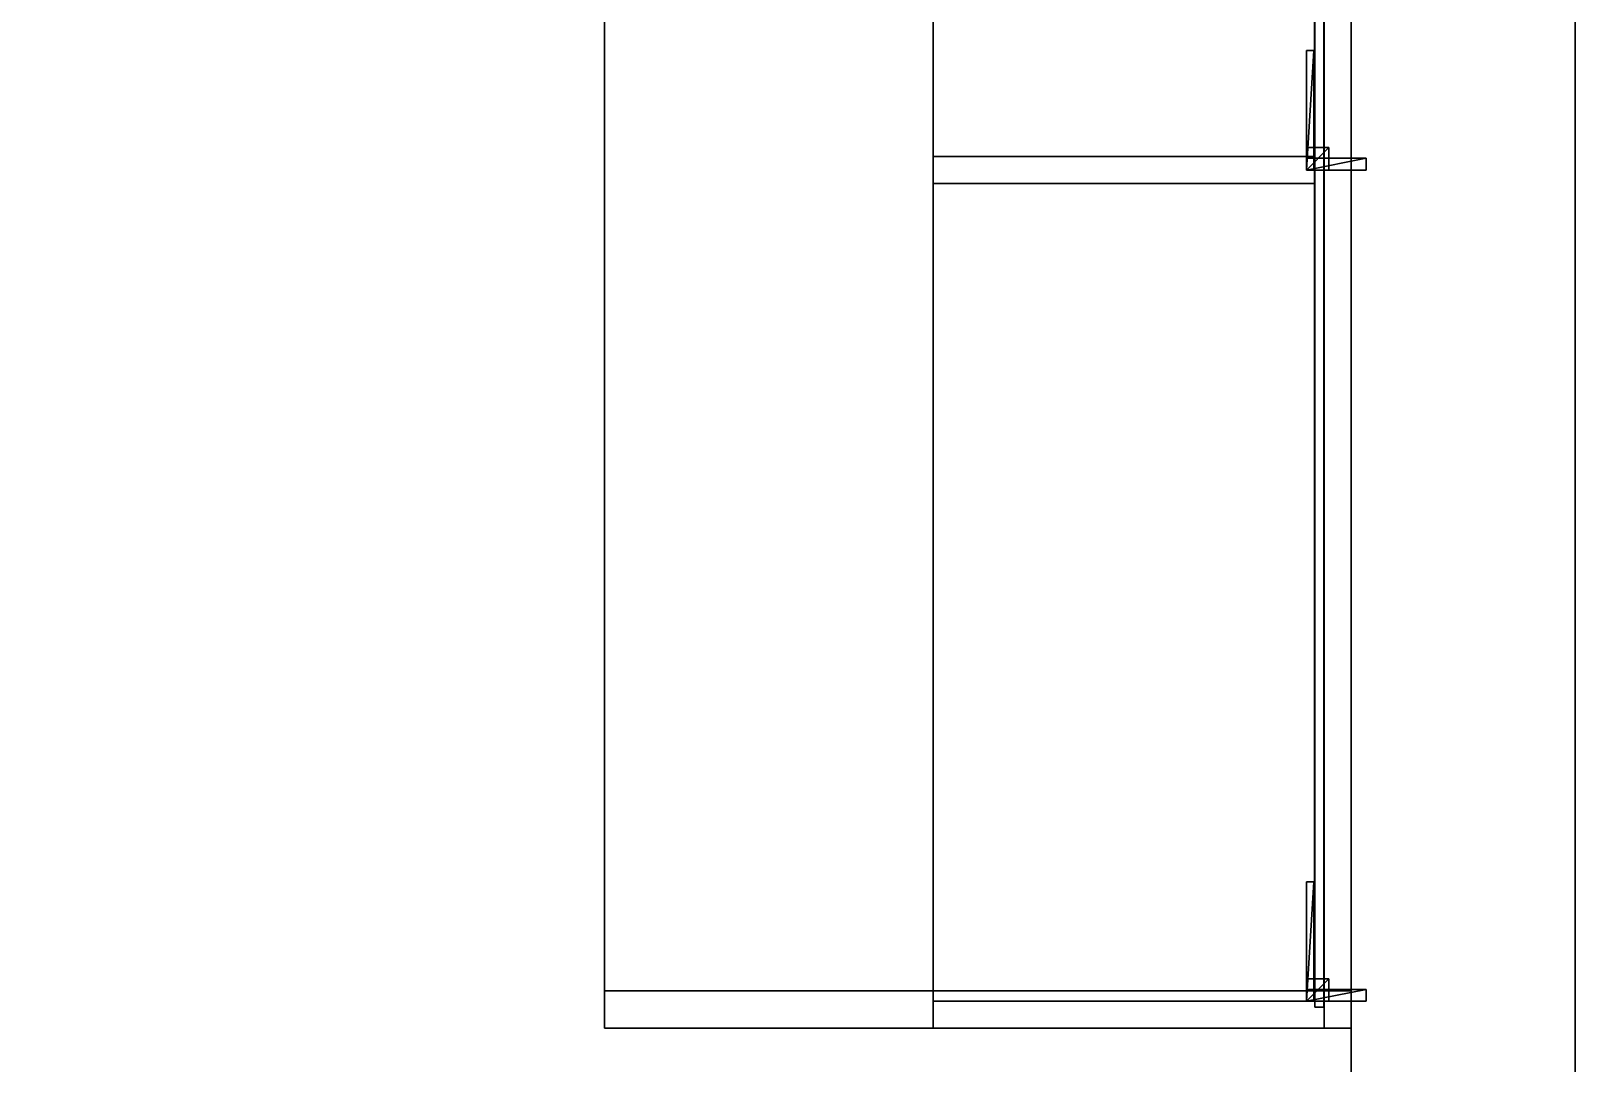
# Model space of a CAD drawing. Extents: x 0 to 2775, y -2341 to 0.
# Drawn here: x 1741 to 2775, y -1323 to -632 of the extents above; entities that cross this region are included whole.
import ezdxf

# ---------------------------------------------------------------- set-up
doc = ezdxf.new("R2010")
doc.units = 0
for name, color, linetype in [('LAYER0', 7, 'CONTINUOUS'), ('LAYER1', 7, 'CONTINUOUS'), ('LAYER381', 253, 'CONTINUOUS'), ('LAYER382', 253, 'CONTINUOUS'), ('LAYER384', 253, 'CONTINUOUS'), ('LAYER385', 253, 'CONTINUOUS'), ('LAYER386', 253, 'CONTINUOUS'), ('LAYER388', 253, 'CONTINUOUS'), ('LAYER397', 2, 'CONTINUOUS'), ('LAYER398', 37, 'CONTINUOUS'), ('LAYER399', 253, 'CONTINUOUS'), ('LAYER400', 253, 'CONTINUOUS'), ('LAYER401', 253, 'CONTINUOUS'), ('LAYER402', 253, 'CONTINUOUS'), ('LAYER403', 253, 'CONTINUOUS'), ('LAYER404', 253, 'CONTINUOUS'), ('LAYER405', 2, 'CONTINUOUS'), ('LAYER406', 37, 'CONTINUOUS'), ('LAYER407', 253, 'CONTINUOUS'), ('LAYER408', 253, 'CONTINUOUS'), ('LAYER409', 253, 'CONTINUOUS'), ('LAYER410', 253, 'CONTINUOUS'), ('LAYER411', 253, 'CONTINUOUS'), ('LAYER412', 253, 'CONTINUOUS'), ('LAYER413', 253, 'CONTINUOUS'), ('LAYER414', 253, 'CONTINUOUS'), ('LAYER415', 253, 'CONTINUOUS'), ('LAYER416', 253, 'CONTINUOUS'), ('LAYER417', 253, 'CONTINUOUS'), ('LAYER418', 253, 'CONTINUOUS')]:
    doc.layers.add(name, color=color, linetype=linetype)

msp = doc.modelspace()

# ---------------------------------------------------------------- linework, layer by layer
at = {"layer": 'LAYER0', "invisible_edges": 1}
for points in [[(2775, 0), (18, -2341), (18, 0), (2775, 0)], [(18, -2341), (2775, 0), (2775, -2341), (18, -2341)], [(2775, -2341, 5), (18, 0, 5), (18, -2341, 5), (2775, -2341, 5)], [(18, 0, 5), (2775, -2341, 5), (2775, 0, 5), (18, 0, 5)], [(2775, 0), (2775, -2341, 5), (2775, -2341), (2775, 0)], [(2775, -2341, 5), (2775, 0), (2775, 0, 5), (2775, -2341, 5)]]:
    msp.add_3dface(points, dxfattribs=at)
at = {"layer": 'LAYER1'}
for points, invisible_edges in [([(2775, -2341, 5), (2625, -2191, 5), (2775, 0, 5), (2775, -2341, 5)], 3), ([(2625, -150, 5), (2775, 0, 5), (2625, -2191, 5), (2625, -150, 5)], 3), ([(2775, 0, 2664), (2625, -150, 2664), (2775, -2341, 2664), (2775, 0, 2664)], 3), ([(2775, 0, 5), (2775, -2341, 2664), (2775, -2341, 5), (2775, 0, 5)], 1), ([(2775, -2341, 2664), (2775, 0, 5), (2775, 0, 2664), (2775, -2341, 2664)], 1), ([(2625, -150, 2664), (2625, -2191, 5), (2625, -2191, 2664), (2625, -150, 2664)], 1), ([(2625, -2191, 5), (2625, -150, 2664), (2625, -150, 5), (2625, -2191, 5)], 1), ([(2625, -2191, 2664), (2775, -2341, 2664), (2625, -150, 2664), (2625, -2191, 2664)], 3)]:
    msp.add_3dface(points, dxfattribs=dict(at, invisible_edges=invisible_edges))
at = {"layer": 'LAYER381', "invisible_edges": 1}
for points in [[(2625, -1300, 755), (2125, -150, 755), (2625, -150, 755), (2625, -1300, 755)], [(2125, -150, 755), (2625, -1300, 755), (2125, -1300, 755), (2125, -150, 755)], [(2125, -1300, 780), (2125, -150, 755), (2125, -1300, 755), (2125, -1300, 780)], [(2125, -150, 755), (2125, -1300, 780), (2125, -150, 780), (2125, -150, 755)], [(2125, -1300, 780), (2625, -150, 780), (2125, -150, 780), (2125, -1300, 780)], [(2625, -150, 780), (2125, -1300, 780), (2625, -1300, 780), (2625, -150, 780)], [(2625, -150, 780), (2625, -1300, 755), (2625, -150, 755), (2625, -150, 780)], [(2625, -1300, 755), (2625, -150, 780), (2625, -1300, 780), (2625, -1300, 755)], [(2625, -1300, 755), (2125, -1300, 780), (2125, -1300, 755), (2625, -1300, 755)], [(2125, -1300, 780), (2625, -1300, 755), (2625, -1300, 780), (2125, -1300, 780)]]:
    msp.add_3dface(points, dxfattribs=at)
at = {"layer": 'LAYER382', "invisible_edges": 1}
for points in [[(2625, -1275, 5), (2125, -1300, 5), (2125, -1275, 5), (2625, -1275, 5)], [(2125, -1300, 5), (2625, -1275, 5), (2625, -1300, 5), (2125, -1300, 5)], [(2125, -1275, 755), (2125, -1300, 5), (2125, -1300, 755), (2125, -1275, 755)], [(2125, -1300, 5), (2125, -1275, 755), (2125, -1275, 5), (2125, -1300, 5)], [(2625, -1300, 755), (2125, -1275, 755), (2125, -1300, 755), (2625, -1300, 755)], [(2125, -1275, 755), (2625, -1300, 755), (2625, -1275, 755), (2125, -1275, 755)], [(2125, -1275, 755), (2625, -1275, 5), (2125, -1275, 5), (2125, -1275, 755)], [(2625, -1275, 5), (2125, -1275, 755), (2625, -1275, 755), (2625, -1275, 5)], [(2625, -1275, 5), (2625, -1300, 755), (2625, -1300, 5), (2625, -1275, 5)], [(2625, -1300, 755), (2625, -1275, 5), (2625, -1275, 755), (2625, -1300, 755)], [(2625, -1300, 755), (2125, -1300, 5), (2625, -1300, 5), (2625, -1300, 755)], [(2125, -1300, 5), (2625, -1300, 755), (2125, -1300, 755), (2125, -1300, 5)]]:
    msp.add_3dface(points, dxfattribs=at)
at = {"layer": 'LAYER384', "invisible_edges": 1}
for points in [[(2600.4, -168, 1941), (2345, -1282, 1941), (2600.4, -1282, 1941), (2600.4, -168, 1941)], [(2345, -1282, 1941), (2600.4, -168, 1941), (2345, -168, 1941), (2345, -1282, 1941)], [(2345, -168, 1923), (2345, -1282, 1941), (2345, -168, 1941), (2345, -168, 1923)], [(2345, -1282, 1941), (2345, -168, 1923), (2345, -1282, 1923), (2345, -1282, 1941)], [(2345, -168, 1923), (2600.4, -1282, 1923), (2345, -1282, 1923), (2345, -168, 1923)], [(2600.4, -1282, 1923), (2345, -168, 1923), (2600.4, -168, 1923), (2600.4, -1282, 1923)], [(2600.4, -1282, 1923), (2600.4, -168, 1941), (2600.4, -1282, 1941), (2600.4, -1282, 1923)], [(2600.4, -168, 1941), (2600.4, -1282, 1923), (2600.4, -168, 1923), (2600.4, -168, 1941)], [(2600.4, -1282, 1923), (2345, -1282, 1941), (2345, -1282, 1923), (2600.4, -1282, 1923)], [(2345, -1282, 1941), (2600.4, -1282, 1923), (2600.4, -1282, 1941), (2345, -1282, 1941)]]:
    msp.add_3dface(points, dxfattribs=at)
at = {"layer": 'LAYER385', "invisible_edges": 1}
for points in [[(2600.4, -716, 1624), (2345, -734, 1624), (2345, -716, 1624), (2600.4, -716, 1624)], [(2345, -734, 1624), (2600.4, -716, 1624), (2600.4, -734, 1624), (2345, -734, 1624)], [(2345, -716, 1923), (2345, -734, 1624), (2345, -734, 1923), (2345, -716, 1923)], [(2345, -734, 1624), (2345, -716, 1923), (2345, -716, 1624), (2345, -734, 1624)], [(2600.4, -734, 1923), (2345, -716, 1923), (2345, -734, 1923), (2600.4, -734, 1923)], [(2345, -716, 1923), (2600.4, -734, 1923), (2600.4, -716, 1923), (2345, -716, 1923)], [(2345, -716, 1923), (2600.4, -716, 1624), (2345, -716, 1624), (2345, -716, 1923)], [(2600.4, -716, 1624), (2345, -716, 1923), (2600.4, -716, 1923), (2600.4, -716, 1624)], [(2600.4, -716, 1624), (2600.4, -734, 1923), (2600.4, -734, 1624), (2600.4, -716, 1624)], [(2600.4, -734, 1923), (2600.4, -716, 1624), (2600.4, -716, 1923), (2600.4, -734, 1923)], [(2600.4, -734, 1923), (2345, -734, 1624), (2600.4, -734, 1624), (2600.4, -734, 1923)], [(2345, -734, 1624), (2600.4, -734, 1923), (2345, -734, 1923), (2345, -734, 1624)]]:
    msp.add_3dface(points, dxfattribs=at)
at = {"layer": 'LAYER386', "invisible_edges": 1}
for points in [[(2600.4, -716, 1941), (2345, -734, 1941), (2345, -716, 1941), (2600.4, -716, 1941)], [(2345, -734, 1941), (2600.4, -716, 1941), (2600.4, -734, 1941), (2345, -734, 1941)], [(2345, -716, 2240), (2345, -734, 1941), (2345, -734, 2240), (2345, -716, 2240)], [(2345, -734, 1941), (2345, -716, 2240), (2345, -716, 1941), (2345, -734, 1941)], [(2600.4, -734, 2240), (2345, -716, 2240), (2345, -734, 2240), (2600.4, -734, 2240)], [(2345, -716, 2240), (2600.4, -734, 2240), (2600.4, -716, 2240), (2345, -716, 2240)], [(2345, -716, 2240), (2600.4, -716, 1941), (2345, -716, 1941), (2345, -716, 2240)], [(2600.4, -716, 1941), (2345, -716, 2240), (2600.4, -716, 2240), (2600.4, -716, 1941)], [(2600.4, -716, 1941), (2600.4, -734, 2240), (2600.4, -734, 1941), (2600.4, -716, 1941)], [(2600.4, -734, 2240), (2600.4, -716, 1941), (2600.4, -716, 2240), (2600.4, -734, 2240)], [(2600.4, -734, 2240), (2345, -734, 1941), (2600.4, -734, 1941), (2600.4, -734, 2240)], [(2345, -734, 1941), (2600.4, -734, 2240), (2345, -734, 2240), (2345, -734, 1941)]]:
    msp.add_3dface(points, dxfattribs=at)
at = {"layer": 'LAYER388', "invisible_edges": 1}
for points in [[(2625, -1282, 1605), (2345, -1282, 2259), (2625, -1282, 2259), (2625, -1282, 1605)], [(2345, -1282, 2259), (2625, -1282, 1605), (2345, -1282, 1605), (2345, -1282, 2259)], [(2625, -1282, 1605), (2345, -1300, 1605), (2345, -1282, 1605), (2625, -1282, 1605)], [(2345, -1300, 1605), (2625, -1282, 1605), (2625, -1300, 1605), (2345, -1300, 1605)], [(2345, -1300, 1605), (2345, -1282, 2259), (2345, -1282, 1605), (2345, -1300, 1605)], [(2345, -1282, 2259), (2345, -1300, 1605), (2345, -1300, 2259), (2345, -1282, 2259)], [(2625, -1300, 2259), (2345, -1282, 2259), (2345, -1300, 2259), (2625, -1300, 2259)], [(2345, -1282, 2259), (2625, -1300, 2259), (2625, -1282, 2259), (2345, -1282, 2259)], [(2625, -1300, 2259), (2625, -1282, 1605), (2625, -1282, 2259), (2625, -1300, 2259)], [(2625, -1282, 1605), (2625, -1300, 2259), (2625, -1300, 1605), (2625, -1282, 1605)], [(2345, -1300, 1605), (2625, -1300, 2259), (2345, -1300, 2259), (2345, -1300, 1605)], [(2625, -1300, 2259), (2345, -1300, 1605), (2625, -1300, 1605), (2625, -1300, 2259)]]:
    msp.add_3dface(points, dxfattribs=at)
at = {"layer": 'LAYER397'}
for points in [[(2595, -1202, 2228.5), (2600, -1202, 2205.5), (2595, -1202, 2205.5), (2595, -1202, 2228.5)], [(2600, -1202, 2228.5), (2600, -1202, 2205.5), (2595, -1202, 2228.5), (2600, -1202, 2228.5)], [(2595, -1282, 2228.5), (2600, -1202, 2228.5), (2595, -1202, 2228.5), (2595, -1282, 2228.5)], [(2600, -1282, 2228.5), (2600, -1202, 2228.5), (2595, -1282, 2228.5), (2600, -1282, 2228.5)], [(2595, -1202, 2205.5), (2595, -1282, 2228.5), (2595, -1202, 2228.5), (2595, -1202, 2205.5)], [(2595, -1282, 2205.5), (2595, -1282, 2228.5), (2595, -1202, 2205.5), (2595, -1282, 2205.5)], [(2600, -1202, 2205.5), (2595, -1282, 2205.5), (2595, -1202, 2205.5), (2600, -1202, 2205.5)], [(2600, -1282, 2205.5), (2595, -1282, 2205.5), (2600, -1202, 2205.5), (2600, -1282, 2205.5)], [(2600, -1202, 2228.5), (2600, -1282, 2205.5), (2600, -1202, 2205.5), (2600, -1202, 2228.5)], [(2600, -1282, 2228.5), (2600, -1282, 2205.5), (2600, -1202, 2228.5), (2600, -1282, 2228.5)], [(2595, -1282, 2205.5), (2600, -1282, 2228.5), (2595, -1282, 2228.5), (2595, -1282, 2205.5)], [(2600, -1282, 2205.5), (2600, -1282, 2228.5), (2595, -1282, 2205.5), (2600, -1282, 2205.5)]]:
    msp.add_3dface(points, dxfattribs=at)
at = {"layer": 'LAYER398', "invisible_edges": 1}
for points in [[(2595, -1282, 2228.5), (2595, -1202, 2205.5), (2595, -1282, 2205.5), (2595, -1282, 2228.5)], [(2595, -1202, 2205.5), (2595, -1282, 2228.5), (2595, -1202, 2228.5), (2595, -1202, 2205.5)], [(2595, -1282, 2228.5), (2600, -1202, 2228.5), (2595, -1202, 2228.5), (2595, -1282, 2228.5)], [(2600, -1202, 2228.5), (2595, -1282, 2228.5), (2600, -1282, 2228.5), (2600, -1202, 2228.5)], [(2600, -1202, 2228.5), (2595, -1202, 2205.5), (2595, -1202, 2228.5), (2600, -1202, 2228.5)], [(2595, -1202, 2205.5), (2600, -1202, 2228.5), (2600, -1202, 2205.5), (2595, -1202, 2205.5)], [(2600, -1282, 2205.5), (2595, -1202, 2205.5), (2600, -1202, 2205.5), (2600, -1282, 2205.5)], [(2595, -1202, 2205.5), (2600, -1282, 2205.5), (2595, -1282, 2205.5), (2595, -1202, 2205.5)], [(2600, -1202, 2228.5), (2600, -1282, 2205.5), (2600, -1202, 2205.5), (2600, -1202, 2228.5)], [(2600, -1282, 2205.5), (2600, -1202, 2228.5), (2600, -1282, 2228.5), (2600, -1282, 2205.5)], [(2600, -1282, 2205.5), (2595, -1282, 2228.5), (2595, -1282, 2205.5), (2600, -1282, 2205.5)], [(2595, -1282, 2228.5), (2600, -1282, 2205.5), (2600, -1282, 2228.5), (2595, -1282, 2228.5)]]:
    msp.add_3dface(points, dxfattribs=at)
at = {"layer": 'LAYER399'}
for points in [[(2595, -1267, 2228.5), (2610, -1267, 2213.5), (2595, -1267, 2213.5), (2595, -1267, 2228.5)], [(2610, -1267, 2228.5), (2610, -1267, 2213.5), (2595, -1267, 2228.5), (2610, -1267, 2228.5)], [(2595, -1282, 2228.5), (2610, -1267, 2228.5), (2595, -1267, 2228.5), (2595, -1282, 2228.5)], [(2610, -1282, 2228.5), (2610, -1267, 2228.5), (2595, -1282, 2228.5), (2610, -1282, 2228.5)], [(2595, -1267, 2213.5), (2595, -1282, 2228.5), (2595, -1267, 2228.5), (2595, -1267, 2213.5)], [(2595, -1282, 2213.5), (2595, -1282, 2228.5), (2595, -1267, 2213.5), (2595, -1282, 2213.5)], [(2610, -1267, 2213.5), (2595, -1282, 2213.5), (2595, -1267, 2213.5), (2610, -1267, 2213.5)], [(2610, -1282, 2213.5), (2595, -1282, 2213.5), (2610, -1267, 2213.5), (2610, -1282, 2213.5)], [(2610, -1267, 2228.5), (2610, -1282, 2213.5), (2610, -1267, 2213.5), (2610, -1267, 2228.5)], [(2610, -1282, 2228.5), (2610, -1282, 2213.5), (2610, -1267, 2228.5), (2610, -1282, 2228.5)], [(2595, -1282, 2213.5), (2610, -1282, 2228.5), (2595, -1282, 2228.5), (2595, -1282, 2213.5)], [(2610, -1282, 2213.5), (2610, -1282, 2228.5), (2595, -1282, 2213.5), (2610, -1282, 2213.5)]]:
    msp.add_3dface(points, dxfattribs=at)
at = {"layer": 'LAYER400'}
for points in [[(2595, -1267, 2228.5), (2610, -1267, 2213.5), (2595, -1267, 2213.5), (2595, -1267, 2228.5)], [(2610, -1267, 2228.5), (2610, -1267, 2213.5), (2595, -1267, 2228.5), (2610, -1267, 2228.5)], [(2595, -1282, 2228.5), (2610, -1267, 2228.5), (2595, -1267, 2228.5), (2595, -1282, 2228.5)], [(2610, -1282, 2228.5), (2610, -1267, 2228.5), (2595, -1282, 2228.5), (2610, -1282, 2228.5)], [(2595, -1267, 2213.5), (2595, -1282, 2228.5), (2595, -1267, 2228.5), (2595, -1267, 2213.5)], [(2595, -1282, 2213.5), (2595, -1282, 2228.5), (2595, -1267, 2213.5), (2595, -1282, 2213.5)], [(2610, -1267, 2213.5), (2595, -1282, 2213.5), (2595, -1267, 2213.5), (2610, -1267, 2213.5)], [(2610, -1282, 2213.5), (2595, -1282, 2213.5), (2610, -1267, 2213.5), (2610, -1282, 2213.5)], [(2610, -1267, 2228.5), (2610, -1282, 2213.5), (2610, -1267, 2213.5), (2610, -1267, 2228.5)], [(2610, -1282, 2228.5), (2610, -1282, 2213.5), (2610, -1267, 2228.5), (2610, -1282, 2228.5)], [(2595, -1282, 2213.5), (2610, -1282, 2228.5), (2595, -1282, 2228.5), (2595, -1282, 2213.5)], [(2610, -1282, 2213.5), (2610, -1282, 2228.5), (2595, -1282, 2213.5), (2610, -1282, 2213.5)]]:
    msp.add_3dface(points, dxfattribs=at)
at = {"layer": 'LAYER401'}
for points in [[(2595, -1267, 2228.5), (2610, -1267, 2213.5), (2595, -1267, 2213.5), (2595, -1267, 2228.5)], [(2610, -1267, 2228.5), (2610, -1267, 2213.5), (2595, -1267, 2228.5), (2610, -1267, 2228.5)], [(2595, -1282, 2228.5), (2610, -1267, 2228.5), (2595, -1267, 2228.5), (2595, -1282, 2228.5)], [(2610, -1282, 2228.5), (2610, -1267, 2228.5), (2595, -1282, 2228.5), (2610, -1282, 2228.5)], [(2595, -1267, 2213.5), (2595, -1282, 2228.5), (2595, -1267, 2228.5), (2595, -1267, 2213.5)], [(2595, -1282, 2213.5), (2595, -1282, 2228.5), (2595, -1267, 2213.5), (2595, -1282, 2213.5)], [(2610, -1267, 2213.5), (2595, -1282, 2213.5), (2595, -1267, 2213.5), (2610, -1267, 2213.5)], [(2610, -1282, 2213.5), (2595, -1282, 2213.5), (2610, -1267, 2213.5), (2610, -1282, 2213.5)], [(2610, -1267, 2228.5), (2610, -1282, 2213.5), (2610, -1267, 2213.5), (2610, -1267, 2228.5)], [(2610, -1282, 2228.5), (2610, -1282, 2213.5), (2610, -1267, 2228.5), (2610, -1282, 2228.5)], [(2595, -1282, 2213.5), (2610, -1282, 2228.5), (2595, -1282, 2228.5), (2595, -1282, 2213.5)], [(2610, -1282, 2213.5), (2610, -1282, 2228.5), (2595, -1282, 2213.5), (2610, -1282, 2213.5)]]:
    msp.add_3dface(points, dxfattribs=at)
at = {"layer": 'LAYER402'}
for points in [[(2595, -1267, 2228.5), (2610, -1267, 2213.5), (2595, -1267, 2213.5), (2595, -1267, 2228.5)], [(2610, -1267, 2228.5), (2610, -1267, 2213.5), (2595, -1267, 2228.5), (2610, -1267, 2228.5)], [(2595, -1282, 2228.5), (2610, -1267, 2228.5), (2595, -1267, 2228.5), (2595, -1282, 2228.5)], [(2610, -1282, 2228.5), (2610, -1267, 2228.5), (2595, -1282, 2228.5), (2610, -1282, 2228.5)], [(2595, -1267, 2213.5), (2595, -1282, 2228.5), (2595, -1267, 2228.5), (2595, -1267, 2213.5)], [(2595, -1282, 2213.5), (2595, -1282, 2228.5), (2595, -1267, 2213.5), (2595, -1282, 2213.5)], [(2610, -1267, 2213.5), (2595, -1282, 2213.5), (2595, -1267, 2213.5), (2610, -1267, 2213.5)], [(2610, -1282, 2213.5), (2595, -1282, 2213.5), (2610, -1267, 2213.5), (2610, -1282, 2213.5)], [(2610, -1267, 2228.5), (2610, -1282, 2213.5), (2610, -1267, 2213.5), (2610, -1267, 2228.5)], [(2610, -1282, 2228.5), (2610, -1282, 2213.5), (2610, -1267, 2228.5), (2610, -1282, 2228.5)], [(2595, -1282, 2213.5), (2610, -1282, 2228.5), (2595, -1282, 2228.5), (2595, -1282, 2213.5)], [(2610, -1282, 2213.5), (2610, -1282, 2228.5), (2595, -1282, 2213.5), (2610, -1282, 2213.5)]]:
    msp.add_3dface(points, dxfattribs=at)
at = {"layer": 'LAYER403'}
for points in [[(2595, -1274, 2228.5), (2635, -1274, 2220.5), (2595, -1274, 2220.5), (2595, -1274, 2228.5)], [(2635, -1274, 2228.5), (2635, -1274, 2220.5), (2595, -1274, 2228.5), (2635, -1274, 2228.5)], [(2595, -1282, 2228.5), (2635, -1274, 2228.5), (2595, -1274, 2228.5), (2595, -1282, 2228.5)], [(2635, -1282, 2228.5), (2635, -1274, 2228.5), (2595, -1282, 2228.5), (2635, -1282, 2228.5)], [(2595, -1274, 2220.5), (2595, -1282, 2228.5), (2595, -1274, 2228.5), (2595, -1274, 2220.5)], [(2595, -1282, 2220.5), (2595, -1282, 2228.5), (2595, -1274, 2220.5), (2595, -1282, 2220.5)], [(2635, -1274, 2220.5), (2595, -1282, 2220.5), (2595, -1274, 2220.5), (2635, -1274, 2220.5)], [(2635, -1282, 2220.5), (2595, -1282, 2220.5), (2635, -1274, 2220.5), (2635, -1282, 2220.5)], [(2595, -1282, 2220.5), (2635, -1282, 2228.5), (2595, -1282, 2228.5), (2595, -1282, 2220.5)], [(2635, -1282, 2220.5), (2635, -1282, 2228.5), (2595, -1282, 2220.5), (2635, -1282, 2220.5)], [(2635, -1274, 2228.5), (2635, -1282, 2220.5), (2635, -1274, 2220.5), (2635, -1274, 2228.5)], [(2635, -1282, 2228.5), (2635, -1282, 2220.5), (2635, -1274, 2228.5), (2635, -1282, 2228.5)]]:
    msp.add_3dface(points, dxfattribs=at)
at = {"layer": 'LAYER404'}
for points in [[(2595, -1202, 2228.5), (2600, -1202, 2212.5), (2595, -1202, 2212.5), (2595, -1202, 2228.5)], [(2600, -1202, 2228.5), (2600, -1202, 2212.5), (2595, -1202, 2228.5), (2600, -1202, 2228.5)], [(2595, -1282, 2228.5), (2600, -1202, 2228.5), (2595, -1202, 2228.5), (2595, -1282, 2228.5)], [(2600, -1282, 2228.5), (2600, -1202, 2228.5), (2595, -1282, 2228.5), (2600, -1282, 2228.5)], [(2595, -1202, 2212.5), (2595, -1282, 2228.5), (2595, -1202, 2228.5), (2595, -1202, 2212.5)], [(2595, -1282, 2212.5), (2595, -1282, 2228.5), (2595, -1202, 2212.5), (2595, -1282, 2212.5)], [(2600, -1202, 2212.5), (2595, -1282, 2212.5), (2595, -1202, 2212.5), (2600, -1202, 2212.5)], [(2600, -1282, 2212.5), (2595, -1282, 2212.5), (2600, -1202, 2212.5), (2600, -1282, 2212.5)], [(2600, -1202, 2228.5), (2600, -1282, 2212.5), (2600, -1202, 2212.5), (2600, -1202, 2228.5)], [(2600, -1282, 2228.5), (2600, -1282, 2212.5), (2600, -1202, 2228.5), (2600, -1282, 2228.5)], [(2595, -1282, 2212.5), (2600, -1282, 2228.5), (2595, -1282, 2228.5), (2595, -1282, 2212.5)], [(2600, -1282, 2212.5), (2600, -1282, 2228.5), (2595, -1282, 2212.5), (2600, -1282, 2212.5)]]:
    msp.add_3dface(points, dxfattribs=at)
at = {"layer": 'LAYER405'}
for points in [[(2595, -645, 2228.5), (2600, -645, 2205.5), (2595, -645, 2205.5), (2595, -645, 2228.5)], [(2600, -645, 2228.5), (2600, -645, 2205.5), (2595, -645, 2228.5), (2600, -645, 2228.5)], [(2595, -725, 2228.5), (2600, -645, 2228.5), (2595, -645, 2228.5), (2595, -725, 2228.5)], [(2600, -725, 2228.5), (2600, -645, 2228.5), (2595, -725, 2228.5), (2600, -725, 2228.5)], [(2595, -645, 2205.5), (2595, -725, 2228.5), (2595, -645, 2228.5), (2595, -645, 2205.5)], [(2595, -725, 2205.5), (2595, -725, 2228.5), (2595, -645, 2205.5), (2595, -725, 2205.5)], [(2600, -645, 2205.5), (2595, -725, 2205.5), (2595, -645, 2205.5), (2600, -645, 2205.5)], [(2600, -725, 2205.5), (2595, -725, 2205.5), (2600, -645, 2205.5), (2600, -725, 2205.5)], [(2600, -645, 2228.5), (2600, -725, 2205.5), (2600, -645, 2205.5), (2600, -645, 2228.5)], [(2600, -725, 2228.5), (2600, -725, 2205.5), (2600, -645, 2228.5), (2600, -725, 2228.5)], [(2595, -725, 2205.5), (2600, -725, 2228.5), (2595, -725, 2228.5), (2595, -725, 2205.5)], [(2600, -725, 2205.5), (2600, -725, 2228.5), (2595, -725, 2205.5), (2600, -725, 2205.5)]]:
    msp.add_3dface(points, dxfattribs=at)
at = {"layer": 'LAYER406', "invisible_edges": 1}
for points in [[(2595, -725, 2228.5), (2595, -645, 2205.5), (2595, -725, 2205.5), (2595, -725, 2228.5)], [(2595, -645, 2205.5), (2595, -725, 2228.5), (2595, -645, 2228.5), (2595, -645, 2205.5)], [(2595, -725, 2228.5), (2600, -645, 2228.5), (2595, -645, 2228.5), (2595, -725, 2228.5)], [(2600, -645, 2228.5), (2595, -725, 2228.5), (2600, -725, 2228.5), (2600, -645, 2228.5)], [(2600, -645, 2228.5), (2595, -645, 2205.5), (2595, -645, 2228.5), (2600, -645, 2228.5)], [(2595, -645, 2205.5), (2600, -645, 2228.5), (2600, -645, 2205.5), (2595, -645, 2205.5)], [(2600, -725, 2205.5), (2595, -645, 2205.5), (2600, -645, 2205.5), (2600, -725, 2205.5)], [(2595, -645, 2205.5), (2600, -725, 2205.5), (2595, -725, 2205.5), (2595, -645, 2205.5)], [(2600, -645, 2228.5), (2600, -725, 2205.5), (2600, -645, 2205.5), (2600, -645, 2228.5)], [(2600, -725, 2205.5), (2600, -645, 2228.5), (2600, -725, 2228.5), (2600, -725, 2205.5)], [(2600, -725, 2205.5), (2595, -725, 2228.5), (2595, -725, 2205.5), (2600, -725, 2205.5)], [(2595, -725, 2228.5), (2600, -725, 2205.5), (2600, -725, 2228.5), (2595, -725, 2228.5)]]:
    msp.add_3dface(points, dxfattribs=at)
at = {"layer": 'LAYER407'}
for points in [[(2595, -710, 2228.5), (2610, -710, 2213.5), (2595, -710, 2213.5), (2595, -710, 2228.5)], [(2610, -710, 2228.5), (2610, -710, 2213.5), (2595, -710, 2228.5), (2610, -710, 2228.5)], [(2595, -725, 2228.5), (2610, -710, 2228.5), (2595, -710, 2228.5), (2595, -725, 2228.5)], [(2610, -725, 2228.5), (2610, -710, 2228.5), (2595, -725, 2228.5), (2610, -725, 2228.5)], [(2595, -710, 2213.5), (2595, -725, 2228.5), (2595, -710, 2228.5), (2595, -710, 2213.5)], [(2595, -725, 2213.5), (2595, -725, 2228.5), (2595, -710, 2213.5), (2595, -725, 2213.5)], [(2610, -710, 2213.5), (2595, -725, 2213.5), (2595, -710, 2213.5), (2610, -710, 2213.5)], [(2610, -725, 2213.5), (2595, -725, 2213.5), (2610, -710, 2213.5), (2610, -725, 2213.5)], [(2610, -710, 2228.5), (2610, -725, 2213.5), (2610, -710, 2213.5), (2610, -710, 2228.5)], [(2610, -725, 2228.5), (2610, -725, 2213.5), (2610, -710, 2228.5), (2610, -725, 2228.5)], [(2595, -725, 2213.5), (2610, -725, 2228.5), (2595, -725, 2228.5), (2595, -725, 2213.5)], [(2610, -725, 2213.5), (2610, -725, 2228.5), (2595, -725, 2213.5), (2610, -725, 2213.5)]]:
    msp.add_3dface(points, dxfattribs=at)
at = {"layer": 'LAYER408'}
for points in [[(2595, -710, 2228.5), (2610, -710, 2213.5), (2595, -710, 2213.5), (2595, -710, 2228.5)], [(2610, -710, 2228.5), (2610, -710, 2213.5), (2595, -710, 2228.5), (2610, -710, 2228.5)], [(2595, -725, 2228.5), (2610, -710, 2228.5), (2595, -710, 2228.5), (2595, -725, 2228.5)], [(2610, -725, 2228.5), (2610, -710, 2228.5), (2595, -725, 2228.5), (2610, -725, 2228.5)], [(2595, -710, 2213.5), (2595, -725, 2228.5), (2595, -710, 2228.5), (2595, -710, 2213.5)], [(2595, -725, 2213.5), (2595, -725, 2228.5), (2595, -710, 2213.5), (2595, -725, 2213.5)], [(2610, -710, 2213.5), (2595, -725, 2213.5), (2595, -710, 2213.5), (2610, -710, 2213.5)], [(2610, -725, 2213.5), (2595, -725, 2213.5), (2610, -710, 2213.5), (2610, -725, 2213.5)], [(2610, -710, 2228.5), (2610, -725, 2213.5), (2610, -710, 2213.5), (2610, -710, 2228.5)], [(2610, -725, 2228.5), (2610, -725, 2213.5), (2610, -710, 2228.5), (2610, -725, 2228.5)], [(2595, -725, 2213.5), (2610, -725, 2228.5), (2595, -725, 2228.5), (2595, -725, 2213.5)], [(2610, -725, 2213.5), (2610, -725, 2228.5), (2595, -725, 2213.5), (2610, -725, 2213.5)]]:
    msp.add_3dface(points, dxfattribs=at)
at = {"layer": 'LAYER409'}
for points in [[(2595, -710, 2228.5), (2610, -710, 2213.5), (2595, -710, 2213.5), (2595, -710, 2228.5)], [(2610, -710, 2228.5), (2610, -710, 2213.5), (2595, -710, 2228.5), (2610, -710, 2228.5)], [(2595, -725, 2228.5), (2610, -710, 2228.5), (2595, -710, 2228.5), (2595, -725, 2228.5)], [(2610, -725, 2228.5), (2610, -710, 2228.5), (2595, -725, 2228.5), (2610, -725, 2228.5)], [(2595, -710, 2213.5), (2595, -725, 2228.5), (2595, -710, 2228.5), (2595, -710, 2213.5)], [(2595, -725, 2213.5), (2595, -725, 2228.5), (2595, -710, 2213.5), (2595, -725, 2213.5)], [(2610, -710, 2213.5), (2595, -725, 2213.5), (2595, -710, 2213.5), (2610, -710, 2213.5)], [(2610, -725, 2213.5), (2595, -725, 2213.5), (2610, -710, 2213.5), (2610, -725, 2213.5)], [(2610, -710, 2228.5), (2610, -725, 2213.5), (2610, -710, 2213.5), (2610, -710, 2228.5)], [(2610, -725, 2228.5), (2610, -725, 2213.5), (2610, -710, 2228.5), (2610, -725, 2228.5)], [(2595, -725, 2213.5), (2610, -725, 2228.5), (2595, -725, 2228.5), (2595, -725, 2213.5)], [(2610, -725, 2213.5), (2610, -725, 2228.5), (2595, -725, 2213.5), (2610, -725, 2213.5)]]:
    msp.add_3dface(points, dxfattribs=at)
at = {"layer": 'LAYER410'}
for points in [[(2595, -710, 2228.5), (2610, -710, 2213.5), (2595, -710, 2213.5), (2595, -710, 2228.5)], [(2610, -710, 2228.5), (2610, -710, 2213.5), (2595, -710, 2228.5), (2610, -710, 2228.5)], [(2595, -725, 2228.5), (2610, -710, 2228.5), (2595, -710, 2228.5), (2595, -725, 2228.5)], [(2610, -725, 2228.5), (2610, -710, 2228.5), (2595, -725, 2228.5), (2610, -725, 2228.5)], [(2595, -710, 2213.5), (2595, -725, 2228.5), (2595, -710, 2228.5), (2595, -710, 2213.5)], [(2595, -725, 2213.5), (2595, -725, 2228.5), (2595, -710, 2213.5), (2595, -725, 2213.5)], [(2610, -710, 2213.5), (2595, -725, 2213.5), (2595, -710, 2213.5), (2610, -710, 2213.5)], [(2610, -725, 2213.5), (2595, -725, 2213.5), (2610, -710, 2213.5), (2610, -725, 2213.5)], [(2610, -710, 2228.5), (2610, -725, 2213.5), (2610, -710, 2213.5), (2610, -710, 2228.5)], [(2610, -725, 2228.5), (2610, -725, 2213.5), (2610, -710, 2228.5), (2610, -725, 2228.5)], [(2595, -725, 2213.5), (2610, -725, 2228.5), (2595, -725, 2228.5), (2595, -725, 2213.5)], [(2610, -725, 2213.5), (2610, -725, 2228.5), (2595, -725, 2213.5), (2610, -725, 2213.5)]]:
    msp.add_3dface(points, dxfattribs=at)
at = {"layer": 'LAYER411'}
for points in [[(2595, -717, 2228.5), (2635, -717, 2220.5), (2595, -717, 2220.5), (2595, -717, 2228.5)], [(2635, -717, 2228.5), (2635, -717, 2220.5), (2595, -717, 2228.5), (2635, -717, 2228.5)], [(2595, -725, 2228.5), (2635, -717, 2228.5), (2595, -717, 2228.5), (2595, -725, 2228.5)], [(2635, -725, 2228.5), (2635, -717, 2228.5), (2595, -725, 2228.5), (2635, -725, 2228.5)], [(2595, -717, 2220.5), (2595, -725, 2228.5), (2595, -717, 2228.5), (2595, -717, 2220.5)], [(2595, -725, 2220.5), (2595, -725, 2228.5), (2595, -717, 2220.5), (2595, -725, 2220.5)], [(2635, -717, 2220.5), (2595, -725, 2220.5), (2595, -717, 2220.5), (2635, -717, 2220.5)], [(2635, -725, 2220.5), (2595, -725, 2220.5), (2635, -717, 2220.5), (2635, -725, 2220.5)], [(2635, -717, 2228.5), (2635, -725, 2220.5), (2635, -717, 2220.5), (2635, -717, 2228.5)], [(2635, -725, 2228.5), (2635, -725, 2220.5), (2635, -717, 2228.5), (2635, -725, 2228.5)], [(2595, -725, 2220.5), (2635, -725, 2228.5), (2595, -725, 2228.5), (2595, -725, 2220.5)], [(2635, -725, 2220.5), (2635, -725, 2228.5), (2595, -725, 2220.5), (2635, -725, 2220.5)]]:
    msp.add_3dface(points, dxfattribs=at)
at = {"layer": 'LAYER412'}
for points in [[(2595, -645, 2228.5), (2600, -645, 2212.5), (2595, -645, 2212.5), (2595, -645, 2228.5)], [(2600, -645, 2228.5), (2600, -645, 2212.5), (2595, -645, 2228.5), (2600, -645, 2228.5)], [(2595, -725, 2228.5), (2600, -645, 2228.5), (2595, -645, 2228.5), (2595, -725, 2228.5)], [(2600, -725, 2228.5), (2600, -645, 2228.5), (2595, -725, 2228.5), (2600, -725, 2228.5)], [(2595, -645, 2212.5), (2595, -725, 2228.5), (2595, -645, 2228.5), (2595, -645, 2212.5)], [(2595, -725, 2212.5), (2595, -725, 2228.5), (2595, -645, 2212.5), (2595, -725, 2212.5)], [(2600, -645, 2212.5), (2595, -725, 2212.5), (2595, -645, 2212.5), (2600, -645, 2212.5)], [(2600, -725, 2212.5), (2595, -725, 2212.5), (2600, -645, 2212.5), (2600, -725, 2212.5)], [(2600, -645, 2228.5), (2600, -725, 2212.5), (2600, -645, 2212.5), (2600, -645, 2228.5)], [(2600, -725, 2228.5), (2600, -725, 2212.5), (2600, -645, 2228.5), (2600, -725, 2228.5)], [(2595, -725, 2212.5), (2600, -725, 2228.5), (2595, -725, 2228.5), (2595, -725, 2212.5)], [(2600, -725, 2212.5), (2600, -725, 2228.5), (2595, -725, 2212.5), (2600, -725, 2212.5)]]:
    msp.add_3dface(points, dxfattribs=at)
at = {"layer": 'LAYER413', "invisible_edges": 1}
for points in [[(2625, -1282, 1606), (2345, -168, 1606), (2625, -168, 1606), (2625, -1282, 1606)], [(2345, -168, 1606), (2625, -1282, 1606), (2345, -1282, 1606), (2345, -168, 1606)], [(2345, -1282, 1624), (2345, -168, 1606), (2345, -1282, 1606), (2345, -1282, 1624)], [(2345, -168, 1606), (2345, -1282, 1624), (2345, -168, 1624), (2345, -168, 1606)], [(2345, -1282, 1624), (2625, -168, 1624), (2345, -168, 1624), (2345, -1282, 1624)], [(2625, -168, 1624), (2345, -1282, 1624), (2625, -1282, 1624), (2625, -168, 1624)], [(2625, -168, 1624), (2625, -1282, 1606), (2625, -168, 1606), (2625, -168, 1624)], [(2625, -1282, 1606), (2625, -168, 1624), (2625, -1282, 1624), (2625, -1282, 1606)], [(2625, -1282, 1606), (2345, -1282, 1624), (2345, -1282, 1606), (2625, -1282, 1606)], [(2345, -1282, 1624), (2625, -1282, 1606), (2625, -1282, 1624), (2345, -1282, 1624)]]:
    msp.add_3dface(points, dxfattribs=at)
at = {"layer": 'LAYER414', "invisible_edges": 1}
for points in [[(2625, -168, 2258), (2345, -1282, 2258), (2625, -1282, 2258), (2625, -168, 2258)], [(2345, -1282, 2258), (2625, -168, 2258), (2345, -168, 2258), (2345, -1282, 2258)], [(2345, -168, 2240), (2345, -1282, 2258), (2345, -168, 2258), (2345, -168, 2240)], [(2345, -1282, 2258), (2345, -168, 2240), (2345, -1282, 2240), (2345, -1282, 2258)], [(2345, -168, 2240), (2625, -1282, 2240), (2345, -1282, 2240), (2345, -168, 2240)], [(2625, -1282, 2240), (2345, -168, 2240), (2625, -168, 2240), (2625, -1282, 2240)], [(2625, -1282, 2240), (2625, -168, 2258), (2625, -1282, 2258), (2625, -1282, 2240)], [(2625, -168, 2258), (2625, -1282, 2240), (2625, -168, 2240), (2625, -168, 2258)], [(2625, -1282, 2240), (2345, -1282, 2258), (2345, -1282, 2240), (2625, -1282, 2240)], [(2345, -1282, 2258), (2625, -1282, 2240), (2625, -1282, 2258), (2345, -1282, 2258)]]:
    msp.add_3dface(points, dxfattribs=at)
at = {"layer": 'LAYER415', "invisible_edges": 1}
for points in [[(2600.7, -164, 2244), (2600.7, -1286, 1620), (2600.7, -1286, 2244), (2600.7, -164, 2244)], [(2600.7, -1286, 1620), (2600.7, -164, 2244), (2600.7, -164, 1620), (2600.7, -1286, 1620)], [(2606.7, -164, 1620), (2600.7, -1286, 1620), (2600.7, -164, 1620), (2606.7, -164, 1620)], [(2600.7, -1286, 1620), (2606.7, -164, 1620), (2606.7, -1286, 1620), (2600.7, -1286, 1620)], [(2606.7, -1286, 2244), (2600.7, -164, 2244), (2600.7, -1286, 2244), (2606.7, -1286, 2244)], [(2600.7, -164, 2244), (2606.7, -1286, 2244), (2606.7, -164, 2244), (2600.7, -164, 2244)], [(2606.7, -164, 1620), (2606.7, -1286, 2244), (2606.7, -1286, 1620), (2606.7, -164, 1620)], [(2606.7, -1286, 2244), (2606.7, -164, 1620), (2606.7, -164, 2244), (2606.7, -1286, 2244)], [(2606.7, -1286, 2244), (2600.7, -1286, 1620), (2606.7, -1286, 1620), (2606.7, -1286, 2244)], [(2600.7, -1286, 1620), (2606.7, -1286, 2244), (2600.7, -1286, 2244), (2600.7, -1286, 1620)]]:
    msp.add_3dface(points, dxfattribs=at)
at = {"layer": 'LAYER416', "invisible_edges": 1}
for points in [[(2607, -1282, 2120), (2625, -168, 2120), (2625, -1282, 2120), (2607, -1282, 2120)], [(2625, -168, 2120), (2607, -1282, 2120), (2607, -168, 2120), (2625, -168, 2120)], [(2607, -168, 2240), (2625, -1282, 2240), (2625, -168, 2240), (2607, -168, 2240)], [(2625, -1282, 2240), (2607, -168, 2240), (2607, -1282, 2240), (2625, -1282, 2240)], [(2607, -1282, 2120), (2607, -168, 2240), (2607, -168, 2120), (2607, -1282, 2120)], [(2607, -168, 2240), (2607, -1282, 2120), (2607, -1282, 2240), (2607, -168, 2240)], [(2625, -1282, 2240), (2625, -168, 2120), (2625, -168, 2240), (2625, -1282, 2240)], [(2625, -168, 2120), (2625, -1282, 2240), (2625, -1282, 2120), (2625, -168, 2120)], [(2625, -1282, 2240), (2607, -1282, 2120), (2625, -1282, 2120), (2625, -1282, 2240)], [(2607, -1282, 2120), (2625, -1282, 2240), (2607, -1282, 2240), (2607, -1282, 2120)]]:
    msp.add_3dface(points, dxfattribs=at)
at = {"layer": 'LAYER417', "invisible_edges": 1}
for points in [[(2607, -1300, 780), (2625, -150, 780), (2625, -1300, 780), (2607, -1300, 780)], [(2625, -150, 780), (2607, -1300, 780), (2607, -150, 780), (2625, -150, 780)], [(2607, -150, 840), (2625, -1300, 840), (2625, -150, 840), (2607, -150, 840)], [(2625, -1300, 840), (2607, -150, 840), (2607, -1300, 840), (2625, -1300, 840)], [(2607, -1300, 780), (2607, -150, 840), (2607, -150, 780), (2607, -1300, 780)], [(2607, -150, 840), (2607, -1300, 780), (2607, -1300, 840), (2607, -150, 840)], [(2625, -1300, 840), (2625, -150, 780), (2625, -150, 840), (2625, -1300, 840)], [(2625, -150, 780), (2625, -1300, 840), (2625, -1300, 780), (2625, -150, 780)], [(2625, -1300, 840), (2607, -1300, 780), (2625, -1300, 780), (2625, -1300, 840)], [(2607, -1300, 780), (2625, -1300, 840), (2607, -1300, 840), (2607, -1300, 780)]]:
    msp.add_3dface(points, dxfattribs=at)
at = {"layer": 'LAYER418', "invisible_edges": 1}
for points in [[(2607, -1275, 695), (2625, -175, 695), (2625, -1275, 695), (2607, -1275, 695)], [(2625, -175, 695), (2607, -1275, 695), (2607, -175, 695), (2625, -175, 695)], [(2607, -175, 755), (2625, -1275, 755), (2625, -175, 755), (2607, -175, 755)], [(2625, -1275, 755), (2607, -175, 755), (2607, -1275, 755), (2625, -1275, 755)], [(2607, -1275, 695), (2607, -175, 755), (2607, -175, 695), (2607, -1275, 695)], [(2607, -175, 755), (2607, -1275, 695), (2607, -1275, 755), (2607, -175, 755)], [(2625, -1275, 755), (2625, -175, 695), (2625, -175, 755), (2625, -1275, 755)], [(2625, -175, 695), (2625, -1275, 755), (2625, -1275, 695), (2625, -175, 695)], [(2625, -1275, 755), (2607, -1275, 695), (2625, -1275, 695), (2625, -1275, 755)], [(2607, -1275, 695), (2625, -1275, 755), (2607, -1275, 755), (2607, -1275, 695)]]:
    msp.add_3dface(points, dxfattribs=at)

doc.saveas('drawing.dxf')
